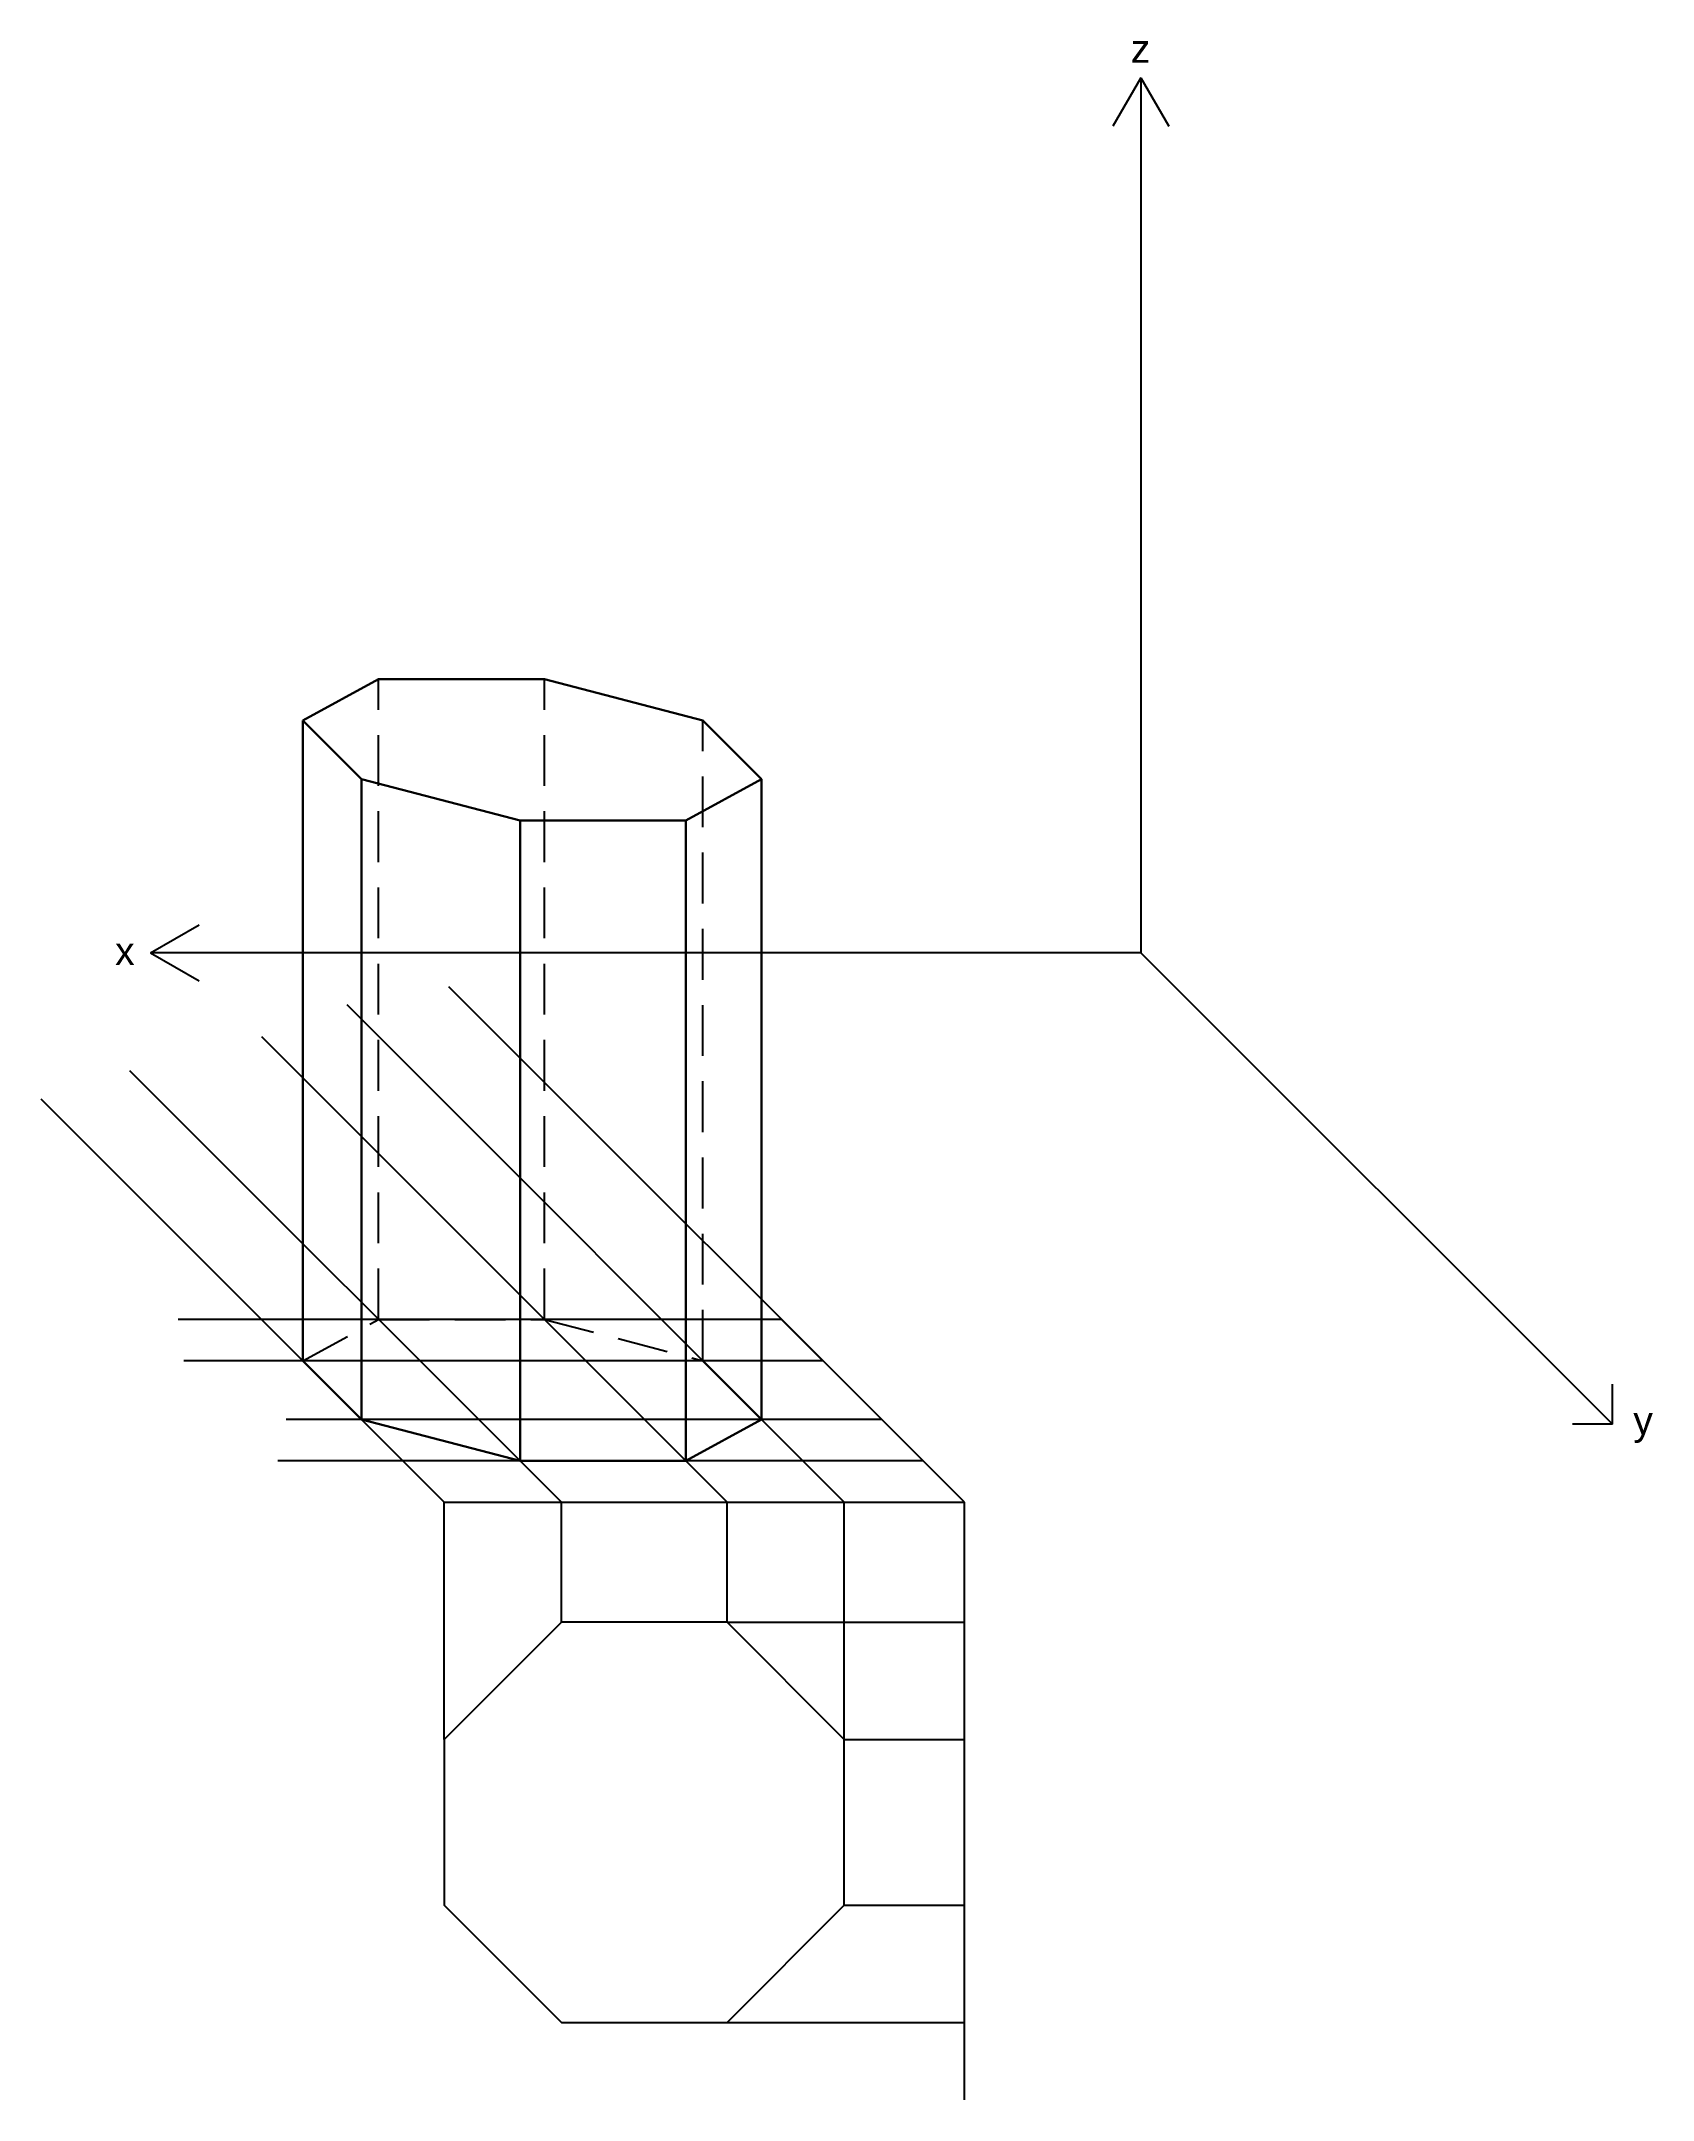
# Model space of a CAD drawing. Header units: millimetres. Extents: x 11 to 212, y -51 to 206.
import ezdxf

# ---------------------------------------------------------------- set-up
doc = ezdxf.new("R2010")
doc.units = ezdxf.units.MM
doc.linetypes.add('DASHED2', pattern=[9.525, 6.35, -3.175])
doc.layers.add('Costruzioni', color=6, linetype='Continuous')
doc.layers.add('Nascosti', color=4, linetype='DASHED2')
doc.layers.add('Spigoli', color=7, linetype='Continuous', lineweight=30)
doc.styles.get("Standard").update_dxf_attribs({"font": 'arial.ttf'})

msp = doc.modelspace()

# ---------------------------------------------------------------- linework, layer by layer
at = {"layer": 'Costruzioni'}
for p, q in [((148.5, 201.24), (145, 195.18)), ((148.5, 201.24), (148.5, 91.88)), ((148.5, 201.24), (152, 195.18)), ((24.73, 91.88), (30.8, 95.38)), ((148.5, 91.88), (24.73, 91.88)), ((24.73, 91.88), (30.8, 88.38)), ((148.5, 91.88), (207.43, 32.95)), ((126.43, 23.21), (62.01, 87.63)), ((111.43, 23.21), (49.28, 85.36)), ((96.79, 23.21), (38.61, 81.38)), ((76.07, 23.21), (22.15, 77.13)), ((61.43, 23.21), (11.05, 73.59)), ((103.58, 46.06), (28.17, 46.06)), ((108.76, 40.89), (103.58, 46.06)), ((108.76, 40.89), (28.89, 40.89)), ((207.43, 32.95), (207.43, 37.95)), ((116.08, 33.56), (41.67, 33.56)), ((207.43, 32.95), (202.43, 32.95)), ((121.25, 28.39), (40.65, 28.39)), ((61.43, -6.43), (61.43, 23.21)), ((61.43, 23.21), (126.43, 23.21)), ((76.07, 8.21), (76.07, 23.21)), ((96.79, 8.21), (96.79, 23.21)), ((111.43, -6.43), (111.43, 23.21)), ((126.43, -51.47), (126.43, 23.21)), ((96.79, 8.21), (126.43, 8.21)), ((111.43, -6.43), (126.43, -6.43)), ((111.43, -27.14), (126.43, -27.14)), ((96.79, -41.79), (126.43, -41.79))]:
    msp.add_line(p, q, dxfattribs=at)
msp.add_lwpolyline([(96.79, -41.79), (111.43, -27.14), (111.43, -6.43), (96.79, 8.21), (76.07, 8.21), (61.43, -6.43), (61.43, -27.14), (76.07, -41.79)], close=True, dxfattribs=at)
at = {"layer": 'Nascosti'}
for p, q in [((53.22, 46.06), (53.22, 126.06)), ((73.94, 46.06), (73.94, 126.06)), ((93.76, 40.89), (93.76, 120.89)), ((43.76, 40.89), (53.22, 46.06)), ((53.22, 46.06), (73.94, 46.06)), ((73.94, 46.06), (93.76, 40.89))]:
    msp.add_line(p, q, dxfattribs=at)
at = {"layer": 'Spigoli'}
for p, q in [((53.22, 126.06), (43.76, 120.89)), ((73.94, 126.06), (53.22, 126.06)), ((93.76, 120.89), (73.94, 126.06)), ((43.76, 40.89), (43.76, 120.89)), ((43.76, 120.89), (51.08, 113.56)), ((101.08, 113.56), (93.76, 120.89)), ((51.08, 33.56), (51.08, 113.56)), ((51.08, 113.56), (70.9, 108.39)), ((91.61, 108.39), (101.08, 113.56)), ((101.08, 33.56), (101.08, 113.56)), ((70.9, 28.39), (70.9, 108.39)), ((70.9, 108.39), (91.61, 108.39)), ((91.61, 28.39), (91.61, 108.39)), ((51.08, 33.56), (43.76, 40.89)), ((101.08, 33.56), (93.76, 40.89)), ((70.9, 28.39), (51.08, 33.56)), ((91.61, 28.39), (101.08, 33.56)), ((70.9, 28.39), (91.61, 28.39))]:
    msp.add_line(p, q, dxfattribs=at)

# ---------------------------------------------------------------- texts
for s, p in [('z', (147.23, 203.12)), ('x', (20.29, 90.34)), ('y', (210.04, 31.67))]:
    msp.add_text(s, height=3.5).set_placement(p)

doc.saveas('drawing.dxf')
